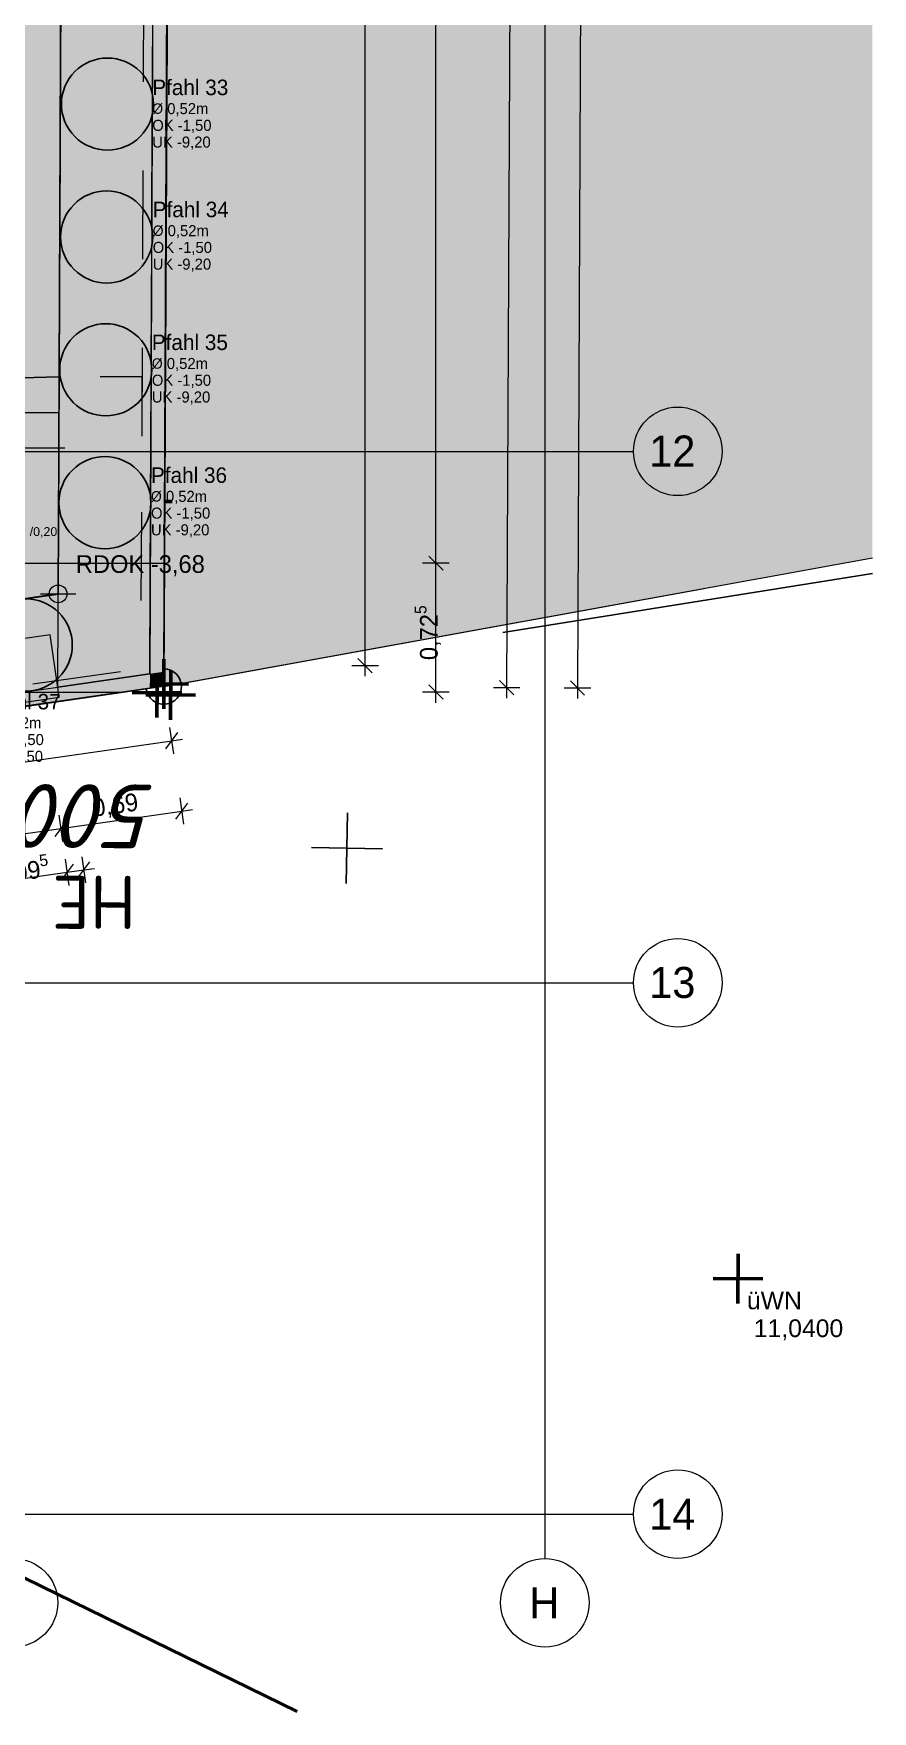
# Model space of a CAD drawing. Header units: metres. Extents: x -14 to 130, y -38 to 4.
# Drawn here: x 18.11 to 22.85, y -37.11 to -27.64 of the extents above; entities that cross this region are included whole.
import ezdxf

# ---------------------------------------------------------------- set-up
doc = ezdxf.new("R2010")
doc.units = ezdxf.units.M
doc.header["$MEASUREMENT"] = 0
for name, pattern in [('Grenzlinie', [0.008, 0.003, -0.005]), ('Schnittlinie', [0.006, 0.003, -0.0015, 0, -0.0015]), ('Strichliert_1_-1', [2, 1, -1]), ('Untersicht', [0.001, 0.0005, -0.0005])]:
    doc.linetypes.add(name, pattern=pattern)
for name, color, linetype in [('-1._KG PP_3_110 Wand Aussen', 7, 'Continuous'), ('-1._KG PP_3_111 Bohrpfahl - ReGeBe', 7, 'Continuous'), ('-1._KG PP_3_111 Wand Aussen - Bohrpfahlwand 80', 7, 'Continuous'), ('-1._KG PP_3_210 Decke', 7, 'Continuous'), ('-1._KG PP_3_250 Träger Unterzug', 7, 'Continuous'), ('-1._KG PP_3_270 Deckendurchbruchsymbol', 7, 'Continuous'), ('-1._KG PP_3_725 Nachbarbebauung', 7, 'Continuous'), ('-1._KG PP_3_851 Marker Schnitt', 7, 'Continuous'), ('-1._KG PP_3_910 Allgemein Lageplan Höhen', 7, 'Continuous'), ('-1._KG PP_3_950 Polierplan Bemaßung', 7, 'Continuous'), ('-1._KG PP_3_Bauwerke_Mauer', 7, 'Continuous'), ('-1._KG PP_3_Bemaßen_Sperrmaß 2D', 7, 'Continuous'), ('-1._KG PP_3_Gelände_Beschriftung Gelände', 7, 'Continuous'), ('-1._KG PP_3_Gelände_Geländepunkt', 7, 'Continuous'), ('-1._KG PP_3_Kataster Grenzen_Grundstücksgrenze', 7, 'Continuous'), ('-1._KG PP_3_Kataster Grenzpunkte_Grenzpunkt (GP) Hausecke', 7, 'Continuous'), ('-1._KG PP_3_Kataster Grenzpunkte_Grenzpunkt (GP) Hausecke_Kennzeichen', 7, 'Continuous'), ('-1._KG PP_3_Kataster Grenzpunkte_Grenzpunkt (GP) Hausecke_Punktnummer', 7, 'Continuous'), ('-1._KG PP_3_Layout_Hektarmarke', 7, 'Continuous'), ('-1._KG PP_3_Neubau_840 Baulinien', 7, 'Continuous'), ('-1._KG PP_3_Straßenverkehr_Situationslinie', 7, 'Continuous')]:
    doc.layers.add(name, color=color, linetype=linetype)
doc.styles.add('ERSTELLTER_STIL_1', font='arial.ttf')
doc.styles.add('ERSTELLTER_STIL_2', font='isocpeur.ttf')
doc.styles.add('ERSTELLTER_STIL_3', font='isocpeur.ttf')
doc.styles.add('ERSTELLTER_STIL_5', font='')
doc.styles.get('ERSTELLTER_STIL_5').set_extended_font_data('Eurostile')
doc.linetypes.add('GAS', pattern='A,0,[1,415_260415_PP_VA_1_2 -1 KG1.Shx,S=0.186508,R=0,X=0,Y=0],-26.5,0', length=26.5)
doc.linetypes.add('Grenze Grundstück', pattern='A,0,[2,415_260415_PP_VA_1_2 -1 KG1.Shx,S=0.00031746,R=0,X=0,Y=0],-0.04,0', length=0.04)

msp = doc.modelspace()

# ---------------------------------------------------------------- hatches: boundary and pattern name
at = {"layer": '-1._KG PP_3_111 Bohrpfahl - ReGeBe', "linetype": 'Continuous', "lineweight": 13, "true_color": 0x3f7f02}
for points in [[(18.2711, -28.0396, 0.414214), (18.5311, -28.2996, 0.414214), (18.7911, -28.0396, 0.414214), (18.5311, -27.7796, 0.414214)], [(18.2663, -28.7896, 0.414214), (18.5263, -29.0496, 0.414214), (18.7863, -28.7896, 0.414214), (18.5263, -28.5296, 0.414214)], [(18.2614, -29.5395, 0.414214), (18.5214, -29.7995, 0.414214), (18.7814, -29.5395, 0.414214), (18.5214, -29.2795, 0.414214)], [(18.2566, -30.2895, 0.414214), (18.5166, -30.5495, 0.414214), (18.7766, -30.2895, 0.414214), (18.5166, -30.0295, 0.414214)], [(17.8121, -31.0933, 0.414214), (18.0721, -31.3533, 0.414214), (18.3321, -31.0933, 0.414214), (18.0721, -30.8333, 0.035713), (18.0351, -30.836, 0.372983)]]:
    msp.add_hatch(color=76, dxfattribs=at).paths.add_polyline_path(points)
at = {"layer": '-1._KG PP_3_111 Wand Aussen - Bohrpfahlwand 80', "linetype": 'Continuous', "lineweight": 13, "true_color": 0x3f7f02}
for points in [[(18.09, -21.9857), (18.0558, -29.9766), (18.2558, -29.9774), (18.29, -21.9868)], [(18.2558, -29.9774), (18.7758, -29.9797), (18.7776, -29.5688), (18.7725, -29.6068), (18.7466, -29.6695), (18.7053, -29.7234), (18.6514, -29.7647), (18.5887, -29.7907), (18.5214, -29.7995), (18.4541, -29.7907), (18.3914, -29.7647), (18.3376, -29.7234), (18.2962, -29.6695), (18.2703, -29.6068), (18.2614, -29.5395), (18.2703, -29.4723), (18.2962, -29.4095), (18.3376, -29.3557), (18.3914, -29.3144), (18.4541, -29.2884), (18.5214, -29.2795), (18.5887, -29.2884), (18.6514, -29.3144), (18.7053, -29.3557), (18.7466, -29.4095), (18.7725, -29.4723), (18.7778, -29.5121), (18.7807, -28.8316), (18.7774, -28.8569), (18.7514, -28.9196), (18.7101, -28.9734), (18.6563, -29.0147), (18.5935, -29.0407), (18.5263, -29.0496), (18.459, -29.0407), (18.3963, -29.0147), (18.3424, -28.9734), (18.3011, -28.9196), (18.2751, -28.8569), (18.2663, -28.7896), (18.2751, -28.7223), (18.3011, -28.6596), (18.3424, -28.6057), (18.3963, -28.5644), (18.459, -28.5384), (18.5263, -28.5296), (18.5935, -28.5384), (18.6563, -28.5644), (18.7101, -28.6057), (18.7514, -28.6596), (18.7774, -28.7223), (18.7811, -28.7501), (18.7839, -28.0945), (18.7822, -28.1069), (18.7563, -28.1696), (18.7149, -28.2234), (18.6611, -28.2647), (18.5984, -28.2907), (18.5311, -28.2996), (18.4638, -28.2907), (18.4011, -28.2647), (18.3472, -28.2234), (18.3059, -28.1696), (18.28, -28.1069), (18.2711, -28.0396), (18.28, -27.9723), (18.3059, -27.9096), (18.3472, -27.8557), (18.4011, -27.8144), (18.4638, -27.7884), (18.5311, -27.7796), (18.5984, -27.7884), (18.6611, -27.8144), (18.7149, -27.8557), (18.7563, -27.9096), (18.7822, -27.9723), (18.7843, -27.9882), (18.787, -27.357), (18.7611, -27.4196), (18.7198, -27.4734), (18.6659, -27.5148), (18.6032, -27.5407), (18.5359, -27.5496), (18.4686, -27.5407), (18.4059, -27.5148), (18.3521, -27.4734), (18.3108, -27.4196), (18.2848, -27.3569), (18.2759, -27.2896), (18.2848, -27.2223), (18.3108, -27.1596), (18.3521, -27.1057), (18.4059, -27.0644), (18.4686, -27.0385), (18.5359, -27.0296), (18.6032, -27.0385), (18.6659, -27.0644), (18.7198, -27.1057), (18.7611, -27.1596), (18.7871, -27.2223), (18.7876, -27.2262), (18.7902, -26.611), (18.766, -26.6696), (18.7246, -26.7235), (18.6708, -26.7648), (18.6081, -26.7907), (18.5408, -26.7996), (18.4735, -26.7907), (18.4108, -26.7648), (18.3569, -26.7235), (18.3156, -26.6696), (18.2896, -26.6069), (18.2808, -26.5396), (18.2896, -26.4723), (18.3156, -26.4096), (18.3569, -26.3558), (18.4108, -26.3144), (18.4735, -26.2885), (18.5408, -26.2796), (18.6081, -26.2885), (18.6708, -26.3144), (18.7246, -26.3558), (18.766, -26.4096), (18.7908, -26.4697), (18.7934, -25.865), (18.7708, -25.9196), (18.7295, -25.9735), (18.6756, -26.0148), (18.6129, -26.0408), (18.5456, -26.0496), (18.4783, -26.0408), (18.4156, -26.0148), (18.3618, -25.9735), (18.3205, -25.9196), (18.2945, -25.8569), (18.2856, -25.7896), (18.2945, -25.7223), (18.3205, -25.6596), (18.3618, -25.6058), (18.4156, -25.5645), (18.4783, -25.5385), (18.5456, -25.5296), (18.6129, -25.5385), (18.6756, -25.5645), (18.7295, -25.6058), (18.7708, -25.6596), (18.7941, -25.7158), (18.7966, -25.119), (18.7756, -25.1696), (18.7343, -25.2235), (18.6805, -25.2648), (18.6178, -25.2908), (18.5505, -25.2996), (18.4832, -25.2908), (18.4205, -25.2648), (18.3666, -25.2235), (18.3253, -25.1696), (18.2993, -25.1069), (18.2905, -25.0396), (18.2993, -24.9723), (18.3253, -24.9096), (18.3666, -24.8558), (18.4205, -24.8145), (18.4832, -24.7885), (18.5505, -24.7796), (18.6178, -24.7885), (18.6805, -24.8145), (18.7343, -24.8558), (18.7756, -24.9096), (18.7973, -24.9619), (18.7998, -24.373), (18.7805, -24.4197), (18.7392, -24.4735), (18.6853, -24.5148), (18.6226, -24.5408), (18.5553, -24.5497), (18.488, -24.5408), (18.4253, -24.5148), (18.3715, -24.4735), (18.3302, -24.4197), (18.3042, -24.3569), (18.2953, -24.2897), (18.3042, -24.2224), (18.3302, -24.1597), (18.3715, -24.1058), (18.4253, -24.0645), (18.488, -24.0385), (18.5553, -24.0297), (18.6226, -24.0385), (18.6853, -24.0645), (18.7392, -24.1058), (18.7805, -24.1597), (18.8005, -24.208), (18.803, -23.627), (18.7853, -23.6697), (18.744, -23.7235), (18.6902, -23.7648), (18.6275, -23.7908), (18.5602, -23.7997), (18.4929, -23.7908), (18.4302, -23.7648), (18.3763, -23.7235), (18.335, -23.6697), (18.309, -23.607), (18.3002, -23.5397), (18.309, -23.4724), (18.335, -23.4097), (18.3763, -23.3558), (18.4302, -23.3145), (18.4929, -23.2885), (18.5602, -23.2797), (18.6275, -23.2885), (18.6902, -23.3145), (18.744, -23.3558), (18.7853, -23.4097), (18.8038, -23.4542), (18.8062, -22.881), (18.7902, -22.9197), (18.7489, -22.9735), (18.695, -23.0149), (18.6323, -23.0408), (18.565, -23.0497), (18.4977, -23.0408), (18.435, -23.0149), (18.3812, -22.9735), (18.3398, -22.9197), (18.3139, -22.857), (18.305, -22.7897), (18.3139, -22.7224), (18.3398, -22.6597), (18.3812, -22.6058), (18.435, -22.5645), (18.4977, -22.5385), (18.565, -22.5297), (18.6323, -22.5385), (18.695, -22.5645), (18.7489, -22.6058), (18.7902, -22.6597), (18.807, -22.7003), (18.8094, -22.135), (18.795, -22.1697), (18.7537, -22.2236), (18.6999, -22.2649), (18.6371, -22.2908), (18.5699, -22.2997), (18.5026, -22.2908), (18.4399, -22.2649), (18.386, -22.2236), (18.3447, -22.1697), (18.3187, -22.107), (18.3099, -22.0397), (18.3168, -21.9869), (18.29, -21.9868)], [(18.2531, -30.6026), (18.2558, -29.9774), (18.0558, -29.9766), (18.053, -30.6314)], [(18.2523, -30.8048), (18.7726, -30.73), (18.7744, -30.306), (18.7677, -30.3568), (18.7417, -30.4195), (18.7004, -30.4734), (18.6466, -30.5147), (18.5839, -30.5407), (18.5166, -30.5495), (18.4493, -30.5407), (18.3866, -30.5147), (18.3327, -30.4734), (18.2914, -30.4195), (18.2654, -30.3568), (18.2566, -30.2895), (18.2654, -30.2222), (18.2914, -30.1595), (18.3327, -30.1057), (18.3866, -30.0644), (18.4493, -30.0384), (18.5166, -30.0295), (18.5839, -30.0384), (18.6466, -30.0644), (18.7004, -30.1057), (18.7417, -30.1595), (18.7677, -30.2222), (18.7745, -30.2741), (18.7758, -29.9797), (18.2558, -29.9774)], [(18.0521, -30.8335), (18.2523, -30.8048), (18.053, -30.6314)], [(18.053, -30.6314), (18.2523, -30.8048), (18.2531, -30.6026)], [(18.2523, -30.8048), (18.7703, -31.2556), (18.7726, -30.73)], [(17.9641, -30.8462), (17.9659, -30.8583), (18.0048, -30.8422), (18.0721, -30.8333), (18.1394, -30.8422), (18.2021, -30.8682), (18.2518, -30.9063), (18.2523, -30.8048)], [(18.25, -31.3304), (18.7703, -31.2556), (18.2523, -30.8048), (18.2518, -30.9063), (18.2559, -30.9095), (18.2973, -30.9633), (18.3232, -31.0261), (18.3321, -31.0933), (18.3232, -31.1606), (18.2973, -31.2233), (18.2559, -31.2772), (18.2502, -31.2816)], [(18.0721, -31.3533), (18.0364, -31.3486), (18.0381, -31.3609), (18.25, -31.3304), (18.2502, -31.2816), (18.2021, -31.3185), (18.1394, -31.3445)]]:
    msp.add_hatch(color=76, dxfattribs=at).paths.add_polyline_path(points)
at = {"layer": '-1._KG PP_3_111 Wand Aussen - Bohrpfahlwand 80', "linetype": 'Continuous', "lineweight": 13, "true_color": 0xaa6446}
for points in [[(18.7758, -29.9797), (18.8558, -29.98), (18.89, -21.99), (18.8233, -21.9896), (18.8299, -22.0397), (18.821, -22.107), (18.8094, -22.135), (18.807, -22.7003), (18.8161, -22.7224), (18.825, -22.7897), (18.8161, -22.857), (18.8062, -22.881), (18.8038, -23.4542), (18.8113, -23.4724), (18.8202, -23.5397), (18.8113, -23.607), (18.803, -23.627), (18.8005, -24.208), (18.8065, -24.2224), (18.8153, -24.2897), (18.8065, -24.3569), (18.7998, -24.373), (18.7973, -24.9619), (18.8016, -24.9723), (18.8105, -25.0396), (18.8016, -25.1069), (18.7966, -25.119), (18.7941, -25.7158), (18.7968, -25.7223), (18.8056, -25.7896), (18.7968, -25.8569), (18.7934, -25.865), (18.7908, -26.4697), (18.7919, -26.4723), (18.8008, -26.5396), (18.7919, -26.6069), (18.7902, -26.611), (18.7876, -27.2262), (18.7959, -27.2896), (18.7871, -27.3569), (18.7843, -27.9882), (18.7911, -28.0396), (18.7839, -28.0944), (18.7811, -28.7501), (18.7863, -28.7896), (18.7807, -28.8316), (18.7778, -29.5121), (18.7814, -29.5395), (18.7776, -29.5688)], [(18.7744, -30.306), (18.7703, -31.2556), (18.8504, -31.2441), (18.8558, -29.98), (18.7758, -29.9797), (18.7745, -30.2741), (18.7766, -30.2895)], [(18.7703, -31.2556), (18.0381, -31.3609), (18.0495, -31.4401), (18.77, -31.3365)], [(18.7703, -31.2556), (18.77, -31.3365), (18.85, -31.325)], [(18.8504, -31.2441), (18.7703, -31.2556), (18.85, -31.325)]]:
    msp.add_hatch(color=25, dxfattribs=at).paths.add_polyline_path(points)
at = {"layer": '-1._KG PP_3_725 Nachbarbebauung', "linetype": 'Continuous', "lineweight": 0, "true_color": 0x1f1f1f}
msp.add_hatch(color=250, dxfattribs=at).paths.add_polyline_path([(18.9035, -19.5703), (18.8486, -31.3281), (22.8486, -30.6006), (22.8486, -17.2095), (18.9154, -17.7942)])

# ---------------------------------------------------------------- linework, layer by layer
at = {"layer": '-1._KG PP_3_110 Wand Aussen', "color": 7, "linetype": 'Schnittlinie', "lineweight": 13, "ltscale": 1000}
for p, q in [((18.053, -30.6314), (18.853, -30.6314)), ((18.053, -31.3588), (18.6152, -31.3588))]:
    msp.add_line(p, q, dxfattribs=at)
at = {"layer": '-1._KG PP_3_110 Wand Aussen', "color": 8, "linetype": 'Untersicht', "lineweight": 13, "ltscale": 1000, "flags": 128}
for points in [[(18.2077, -31.0363), (13.9632, -31.6462)], [(18.2504, -31.3332), (18.2077, -31.0363)], [(18.2511, -31.3382), (18.2504, -31.3332)], [(18.2518, -31.3431), (18.2511, -31.3382)], [(18.2525, -31.3481), (18.2518, -31.3431)], [(18.2532, -31.353), (18.2525, -31.3481)], [(18.2575, -31.3827), (18.2532, -31.353)], [(14.0137, -31.9976), (18.2582, -31.3877)], [(18.2582, -31.3877), (18.2575, -31.3827)]]:
    msp.add_lwpolyline(points, dxfattribs=at)
at = {"layer": '-1._KG PP_3_111 Bohrpfahl - ReGeBe', "color": 7, "linetype": 'Continuous', "lineweight": 25, "ltscale": 1000, "flags": 128}
for points in [[(18.2711, -28.0396, 0.414214), (18.5311, -28.2996, 0.414214), (18.7911, -28.0396, 0.414214), (18.5311, -27.7796, 0.414214)], [(18.2663, -28.7896, 0.414214), (18.5263, -29.0496, 0.414214), (18.7863, -28.7896, 0.414214), (18.5263, -28.5296, 0.414214)], [(18.2614, -29.5395, 0.414214), (18.5214, -29.7995, 0.414214), (18.7814, -29.5395, 0.414214), (18.5214, -29.2795, 0.414214)], [(18.2566, -30.2895, 0.414214), (18.5166, -30.5495, 0.414214), (18.7766, -30.2895, 0.414214), (18.5166, -30.0295, 0.414214)], [(17.8121, -31.0933, 0.414214), (18.0721, -31.3533, 0.414214), (18.3321, -31.0933, 0.414214), (18.0721, -30.8333, 0.035713), (18.0351, -30.836, 0.372983)]]:
    msp.add_lwpolyline(points, format="xyb", close=True, dxfattribs=at)
at = {"layer": '-1._KG PP_3_111 Wand Aussen - Bohrpfahlwand 80', "color": 7, "linetype": 'Continuous', "lineweight": 18, "ltscale": 1000}
for p, q in [((18.29, -21.9868), (18.2558, -29.9774)), ((18.2558, -29.9774), (18.2531, -30.6026)), ((18.2523, -30.8048), (18.2531, -30.6026)), ((18.2523, -30.8048), (18.2531, -30.6026)), ((18.2523, -30.8048), (17.9641, -30.8462))]:
    msp.add_line(p, q, dxfattribs=at)
at = {"layer": '-1._KG PP_3_111 Wand Aussen - Bohrpfahlwand 80', "color": 7, "linetype": 'Continuous', "lineweight": 13, "ltscale": 1000}
for p, q in [((18.7843, -27.9882), (18.787, -27.357)), ((18.7811, -28.7501), (18.7839, -28.0945)), ((18.7778, -29.5121), (18.7807, -28.8316)), ((18.7758, -29.9797), (18.7776, -29.5688)), ((18.7745, -30.2741), (18.7758, -29.9797)), ((18.7726, -30.73), (18.7744, -30.306)), ((18.7703, -31.2556), (18.7726, -30.73)), ((18.7703, -31.2556), (18.7726, -30.73)), ((18.25, -31.3304), (18.7703, -31.2556)), ((18.0381, -31.3609), (18.25, -31.3304))]:
    msp.add_line(p, q, dxfattribs=at)
at = {"layer": '-1._KG PP_3_111 Wand Aussen - Bohrpfahlwand 80', "color": 7, "linetype": 'Continuous', "lineweight": 13, "ltscale": 1000, "flags": 128}
for points in [[(18.8558, -29.98), (18.89, -21.99)], [(18.8504, -31.2441), (18.8558, -29.98)], [(18.85, -31.325), (18.8504, -31.2441)], [(18.0495, -31.4401), (18.85, -31.325)]]:
    msp.add_lwpolyline(points, dxfattribs=at)
at = {"layer": '-1._KG PP_3_210 Decke', "color": 7, "linetype": 'Untersicht', "lineweight": 13, "ltscale": 1000, "true_color": 0xf4f4f4, "flags": 128}
msp.add_lwpolyline([(5.305, -21.495), (0.1844, -21.495), (0.1967, -31.38), (9.535, -31.38), (9.535, -30.88), (12.385, -30.88), (12.385, -29.98), (18.7258, -29.98), (18.7621, -21.495), (12.465, -21.495), (12.465, -24.32), (13.0067, -24.32), (13.2326, -25.87), (9.875, -25.87), (7.875, -25.87), (7.875, -23.92), (5.305, -23.92)], close=True, dxfattribs=at)
at = {"layer": '-1._KG PP_3_210 Decke', "color": 8, "linetype": 'Continuous', "lineweight": 13, "ltscale": 1000, "flags": 128}
msp.add_lwpolyline([(18.29, -21.9868), (18.36, -21.9872), (18.3632, -21.495), (18.8132, -21.495), (18.81, -21.9896), (18.7703, -31.2556), (18.25, -31.3304)], close=True, dxfattribs=at)
at = {"layer": '-1._KG PP_3_210 Decke', "color": 8, "linetype": 'Untersicht', "lineweight": 13, "ltscale": 1000, "flags": 128}
msp.add_lwpolyline([(0.1962, -30.98), (0.1998, -33.8865), (18.7205, -31.2253), (18.7275, -29.58), (11.985, -29.58), (11.985, -30.48), (9.135, -30.48), (9.135, -30.98)], close=True, dxfattribs=at)
at = {"layer": '-1._KG PP_3_250 Träger Unterzug', "color": 76, "linetype": 'GAS', "lineweight": 13, "ltscale": 1000, "true_color": 0x3f7f02}
msp.add_line((0.6648, -29.78), (18.2562, -29.78), dxfattribs=at)
at = {"layer": '-1._KG PP_3_250 Träger Unterzug', "color": 76, "linetype": 'Untersicht', "lineweight": 13, "ltscale": 1000, "true_color": 0x3f7f02, "flags": 128}
for points in [[(12.385, -29.58), (18.2562, -29.58)], [(18.2562, -29.58), (18.2562, -29.98)], [(12.385, -29.98), (18.2562, -29.98)]]:
    msp.add_lwpolyline(points, dxfattribs=at)
at = {"layer": '-1._KG PP_3_725 Nachbarbebauung', "color": 8, "linetype": 'Continuous', "lineweight": 13, "ltscale": 1000, "flags": 128}
msp.add_lwpolyline([(22.8486, -17.2095), (18.9154, -17.7942), (18.9035, -19.5703), (18.8486, -31.3281), (22.8486, -30.6006)], dxfattribs=at)
at = {"layer": '-1._KG PP_3_851 Marker Schnitt', "color": 112, "linetype": 'Strichliert_1_-1', "lineweight": 13, "ltscale": 1000, "true_color": 0x00cd60}
msp.add_line((18.7497, -31.3426), (17.8249, -31.4781), dxfattribs=at)
at = {"layer": '-1._KG PP_3_910 Allgemein Lageplan Höhen', "color": 7, "linetype": 'Continuous', "lineweight": 13, "ltscale": 1000}
for p, q in [((22.0901, -34.7204), (22.0901, -34.6204)), ((22.0401, -34.6704), (22.1401, -34.6704))]:
    msp.add_line(p, q, dxfattribs=at)
at = {"layer": '-1._KG PP_3_Bauwerke_Mauer', "color": 7, "linetype": 'Continuous', "lineweight": 13, "ltscale": 1000, "true_color": 0xefefef, "flags": 128}
msp.add_lwpolyline([(18.6387, -31.3588), (18.6387, -31.3582)], dxfattribs=at)
at = {"layer": '-1._KG PP_3_Bemaßen_Sperrmaß 2D', "color": 5, "linetype": 'GAS', "lineweight": 0, "ltscale": 1000}
for p, q in [((21, 3), (21, -36)), ((-1.5, -30), (21, -30)), ((21, -30), (21.5, -30)), ((-1.5, -33), (21, -33)), ((21, -33), (21.5, -33)), ((-1.5, -36), (21, -36)), ((21, -36), (21, -36.25)), ((21, -36), (21.5, -36))]:
    msp.add_line(p, q, dxfattribs=at)
at = {"layer": '-1._KG PP_3_Bemaßen_Sperrmaß 2D', "color": 5, "linetype": 'Continuous', "lineweight": 0, "ltscale": 1000}
for centre in [(21.75, -30), (21.75, -33), (21.75, -36), (18, -36.5), (21, -36.5)]:
    msp.add_circle(centre, 0.25, dxfattribs=at)
at = {"layer": '-1._KG PP_3_Bemaßen_Sperrmaß 2D', "color": 5, "linetype": 'GAS', "lineweight": 0, "ltscale": 1000}
for p in [(21, -30), (21, -30), (21, -33), (21, -33), (21, -36), (21, -36), (21, -36), (21, -36)]:
    msp.add_point(p, dxfattribs=at)
at = {"layer": '-1._KG PP_3_Gelände_Beschriftung Gelände', "color": 7, "linetype": 'Continuous', "lineweight": 18, "ltscale": 1000, "flags": 128}
for points in [[(18.3427, -12.685), (18.3414, -13.085), (18.335, -14.9971), (18.2935, -21.4527), (18.2558, -29.9774), (18.2523, -30.8048)], [(18.2523, -30.8048), (11.8826, -31.7205)], [(11.8829, -31.7221), (18.2522, -30.8064)], [(18.2522, -30.8064), (18.2523, -30.8048)]]:
    msp.add_lwpolyline(points, dxfattribs=at)
at = {"layer": '-1._KG PP_3_Gelände_Geländepunkt', "color": 7, "linetype": 'Continuous', "lineweight": 50, "ltscale": 1000}
for p, q in [((18.8533, -30.2836), (18.8953, -30.2838)), ((18.8497, -31.1728), (18.8484, -31.4528)), ((18.8877, -31.2357), (18.8864, -31.5157)), ((18.8112, -31.3335), (18.8104, -31.5029)), ((18.8487, -31.3128), (18.989, -31.3135)), ((18.671, -31.3623), (18.951, -31.3636)), ((18.7471, -31.3751), (19.0271, -31.3763)), ((22.0908, -34.5303), (22.0896, -34.8103)), ((21.9502, -34.6697), (22.2302, -34.671))]:
    msp.add_line(p, q, dxfattribs=at)
at = {"layer": '-1._KG PP_3_Kataster Grenzen_Grundstücksgrenze', "color": 8, "linetype": 'Continuous', "lineweight": 13, "ltscale": 1000}
for p, q in [((18.8491, -31.2281), (18.903, -19.6703)), ((18.7497, -31.3426), (6.2778, -33.1699))]:
    msp.add_line(p, q, dxfattribs=at)
at = {"layer": '-1._KG PP_3_Kataster Grenzen_Grundstücksgrenze', "color": 8, "linetype": 'Schnittlinie', "lineweight": 13, "ltscale": 1000}
msp.add_line((18.947, -31.3102), (22.8486, -30.6006), dxfattribs=at)
at = {"layer": '-1._KG PP_3_Kataster Grenzpunkte_Grenzpunkt (GP) Hausecke', "color": 7, "linetype": 'Continuous', "lineweight": 25, "ltscale": 1000}
msp.add_arc((18.8486, -31.3281), 0.1, 188.17527, 89.74573, dxfattribs=at)
at = {"layer": '-1._KG PP_3_Kataster Grenzpunkte_Grenzpunkt (GP) Hausecke_Kennzeichen', "color": 1, "linetype": 'Continuous', "lineweight": 13, "ltscale": 1000, "true_color": 0xfb0106}
for p, q in [((21.3231, -0.0116), (21.1841, -31.3354)), ((19.985, -31.21), (19.985, -21.365)), ((20.8283, -21.3736), (20.7841, -31.3336)), ((20.06, -31.21), (19.91, -31.21)), ((19.945, -31.17), (20.025, -31.25)), ((19.985, -31.27), (19.985, -31.21)), ((20.7091, -31.3332), (20.8591, -31.3339)), ((20.7443, -31.2934), (20.8239, -31.3738)), ((20.7841, -31.3336), (20.7838, -31.3936)), ((21.1091, -31.335), (21.2591, -31.3357)), ((21.1442, -31.2952), (21.2239, -31.3755)), ((21.1841, -31.3354), (21.1838, -31.3954)), ((0.1108, -34.3353), (18.8944, -31.6334)), ((18.8605, -31.6787), (18.9283, -31.5881)), ((18.9051, -31.7076), (18.8837, -31.5592)), ((18.8944, -31.6334), (18.9538, -31.6249))]:
    msp.add_line(p, q, dxfattribs=at)
at = {"layer": '-1._KG PP_3_Kataster Grenzpunkte_Grenzpunkt (GP) Hausecke_Kennzeichen', "color": 76, "linetype": 'Continuous', "lineweight": 13, "ltscale": 1000, "true_color": 0x3f7f02}
for p, q in [((20.385, -30.6314), (20.385, -12.685)), ((20.345, -30.5914), (20.425, -30.6714)), ((20.46, -30.6314), (20.31, -30.6314)), ((20.385, -31.3588), (20.385, -30.6314)), ((20.345, -31.3188), (20.425, -31.3988)), ((20.46, -31.3588), (20.31, -31.3588)), ((20.385, -31.4188), (20.385, -31.3588)), ((18.9176, -32.0758), (18.9854, -31.9852)), ((18.9622, -32.1047), (18.9408, -31.9563)), ((18.3022, -32.0834), (18.2344, -32.174)), ((18.2789, -32.203), (18.2576, -32.0545)), ((18.2683, -32.1287), (18.9515, -32.0305)), ((18.9515, -32.0305), (19.0109, -32.022)), ((1.0841, -34.5993), (18.2683, -32.1287)), ((18.4091, -32.4368), (18.3877, -32.2884)), ((14.1539, -32.9728), (18.3038, -32.3762)), ((18.3377, -32.3309), (18.2699, -32.4215)), ((18.3145, -32.4504), (18.2932, -32.3019)), ((18.3038, -32.3762), (18.3984, -32.3626)), ((18.3645, -32.4079), (18.4323, -32.3173)), ((18.3984, -32.3626), (18.4578, -32.3541))]:
    msp.add_line(p, q, dxfattribs=at)
at = {"layer": '-1._KG PP_3_Kataster Grenzpunkte_Grenzpunkt (GP) Hausecke_Kennzeichen', "color": 7, "linetype": 'Strichliert_1_-1', "lineweight": 13, "ltscale": 1000}
for p, q in [((0.6673, -29.9799), (18.2562, -29.58)), ((18.2562, -29.58), (11.5067, -29.7332))]:
    msp.add_line(p, q, dxfattribs=at)
at = {"layer": '-1._KG PP_3_Kataster Grenzpunkte_Grenzpunkt (GP) Hausecke_Kennzeichen', "color": 7, "linetype": 'Continuous', "lineweight": 13, "ltscale": 1000}
for p, q in [((18.2523, -30.9048), (18.2523, -30.7048)), ((18.1523, -30.8048), (18.3523, -30.8048))]:
    msp.add_line(p, q, dxfattribs=at)
msp.add_circle((18.2523, -30.8048), 0.05, dxfattribs=at)
at = {"layer": '-1._KG PP_3_Layout_Hektarmarke', "color": 7, "linetype": 'Continuous', "lineweight": 25, "ltscale": 1000}
for p, q in [((19.8789, -32.4397), (19.8862, -32.0398)), ((20.0825, -32.2434), (19.6826, -32.2361))]:
    msp.add_line(p, q, dxfattribs=at)
at = {"layer": '-1._KG PP_3_Neubau_840 Baulinien', "color": 76, "linetype": 'Grenze Grundstück', "lineweight": 13, "ltscale": 1000, "true_color": 0x3f7f02, "flags": 128}
msp.add_lwpolyline([(0, -0.0002), (18.985, -0.0012), (18.935, -15), (18.9, -21.365), (18.85, -31.325), (0.0665, -34.0269), (0.065, -21.365), (0.055, -15)], close=True, dxfattribs=at)
at = {"layer": '-1._KG PP_3_Neubau_840 Baulinien', "color": 1, "linetype": 'Grenzlinie', "lineweight": 25, "ltscale": 1000, "true_color": 0xfb0106, "flags": 128}
msp.add_lwpolyline([(0.1142, -37.1137), (0.0665, -34.0269), (18.8486, -31.3281), (22.8486, -30.6897)], dxfattribs=at)
at = {"layer": '-1._KG PP_3_Straßenverkehr_Situationslinie', "color": 7, "linetype": 'Continuous', "lineweight": 50, "ltscale": 1000}
msp.add_line((19.6018, -37.1137), (17.2745, -35.9751), dxfattribs=at)

# ---------------------------------------------------------------- texts
at = {"layer": '-1._KG PP_3_270 Deckendurchbruchsymbol', "color": 1, "linetype": 'Continuous', "lineweight": 0, "insert": (17.955, -30.4926), "char_height": 0.05, "attachment_point": 8, "style": 'ERSTELLTER_STIL_1'}
msp.add_mtext('\\A1;{\\pqc;\\pt0;\\fArial|b0|i0|c0|p0;\\W1.000000;RAR DD 0,20\\fArial|b0|i0|c0|p0;\\W1.000000;\\A1{\\H.66x;\\S^  ;}\\fArial|b0|i0|c0|p0;\\W1.000000; /0,20\\fArial|b0|i0|c0|p0;\\W1.000000;\\A1{\\H.66x;\\S^  ;}\\fArial|b0|i0|c0|p0;\\W1.000000;\\fArial|b0|i0|c0|p0;\\W1.000000;\\A1{\\H.66x;\\S^  ;}}', dxfattribs=at)
at = {"layer": '-1._KG PP_3_910 Allgemein Lageplan Höhen', "color": 7, "linetype": 'Continuous', "lineweight": 13, "char_height": 0.1, "attachment_point": 1, "style": 'ERSTELLTER_STIL_1'}
for s, insert in [('\\A1;{\\pql;\\fArial|b0|i0|c0|p0;\\W1.000000;üWN}', (22.1401, -34.7432)), ('\\A1;{\\pql;\\fArial|b0|i0|c0|p0;\\W1.000000; 11,0400}', (22.1401, -34.9004))]:
    msp.add_mtext(s, dxfattribs=dict(at, insert=insert))
at = {"layer": '-1._KG PP_3_950 Polierplan Bemaßung', "color": 7, "linetype": 'Continuous', "lineweight": 13, "insert": (18.3523, -30.7048), "char_height": 0.1, "width": 0.756226, "attachment_point": 7, "style": 'ERSTELLTER_STIL_5'}
msp.add_mtext('\\A1;{\\pql;\\fEurostile|b0|i0|c0|p0;\\W1.000000;RDOK -3,68}', dxfattribs=at)
at = {"layer": '-1._KG PP_3_950 Polierplan Bemaßung', "color": 76, "linetype": 'Continuous', "lineweight": 13, "true_color": 0x3f7f02, "insert": (18.4554, -32.0816), "char_height": 0.1, "width": 0.306373, "attachment_point": 7, "rotation": 8.18128, "style": 'ERSTELLTER_STIL_5'}
msp.add_mtext('\\A1;{\\pql;\\fEurostile|b0|i0|c0|p0;\\W1.000000;0,69}', dxfattribs=at)
at = {"layer": '-1._KG PP_3_Bemaßen_Sperrmaß 2D', "color": 5, "linetype": 'Continuous', "lineweight": 0, "char_height": 0.175, "attachment_point": 1, "style": 'ERSTELLTER_STIL_5'}
for s, insert in [('\\A1;{\\pql;\\pt0;\\fEurostile|b0|i0|c0|p0;\\W1.000000;12}', (21.589, -29.9107)), ('\\A1;{\\pql;\\pt0;\\fEurostile|b0|i0|c0|p0;\\W1.000000;13}', (21.589, -32.9107)), ('\\A1;{\\pql;\\pt0;\\fEurostile|b0|i0|c0|p0;\\W1.000000;14}', (21.589, -35.9125)), ('\\A1;{\\pql;\\pt0;\\fEurostile|b0|i0|c0|p0;\\W1.000000;H}', (20.9125, -36.4125))]:
    msp.add_mtext(s, dxfattribs=dict(at, insert=insert))
at = {"layer": '-1._KG PP_3_Kataster Grenzpunkte_Grenzpunkt (GP) Hausecke_Kennzeichen', "color": 7, "linetype": 'Continuous', "lineweight": 13, "char_height": 0.0875, "line_spacing_factor": 0.907049, "style": 'ERSTELLTER_STIL_5'}
for s, insert, attachment_point in [('\\A1;{\\pql;\\fEurostile|b0|i0|c0|p0;\\W1.000000;Pfahl 33\\P\\pql;\\fEurostile|b0|i0|c0|p0;\\H0.672269x;\\W1.000000;Ø\\fEurostile|b0|i0|c0|p0;\\H1.062500x;\\W1.000000; \\fEurostile|b0|i0|c0|p0;\\W1.000000;0,52\\fEurostile|b0|i0|c0|p0;\\W1.000000;m\\P\\pql;\\fEurostile|b0|i0|c0|p0;\\W1.000000;OK \\fEurostile|b0|i0|c0|p0;\\W1.000000;-1,50\\P\\pql;\\fEurostile|b0|i0|c0|p0;\\W1.000000;UK \\fEurostile|b0|i0|c0|p0;\\W1.000000;-9,20}', (18.7838, -28.0992), 4), ('\\A1;{\\pql;\\fEurostile|b0|i0|c0|p0;\\W1.000000;Pfahl 34\\P\\pql;\\fEurostile|b0|i0|c0|p0;\\H0.672269x;\\W1.000000;Ø\\fEurostile|b0|i0|c0|p0;\\H1.062500x;\\W1.000000; \\fEurostile|b0|i0|c0|p0;\\W1.000000;0,52\\fEurostile|b0|i0|c0|p0;\\W1.000000;m\\P\\pql;\\fEurostile|b0|i0|c0|p0;\\W1.000000;OK \\fEurostile|b0|i0|c0|p0;\\W1.000000;-1,50\\P\\pql;\\fEurostile|b0|i0|c0|p0;\\W1.000000;UK \\fEurostile|b0|i0|c0|p0;\\W1.000000;-9,20}', (18.7863, -28.7883), 4), ('\\A1;{\\pql;\\fEurostile|b0|i0|c0|p0;\\W1.000000;Pfahl 35\\P\\pql;\\fEurostile|b0|i0|c0|p0;\\H0.672269x;\\W1.000000;Ø\\fEurostile|b0|i0|c0|p0;\\H1.062500x;\\W1.000000; \\fEurostile|b0|i0|c0|p0;\\W1.000000;0,52\\fEurostile|b0|i0|c0|p0;\\W1.000000;m\\P\\pql;\\fEurostile|b0|i0|c0|p0;\\W1.000000;OK \\fEurostile|b0|i0|c0|p0;\\W1.000000;-1,50\\P\\pql;\\fEurostile|b0|i0|c0|p0;\\W1.000000;UK \\fEurostile|b0|i0|c0|p0;\\W1.000000;-9,20}', (18.7814, -29.5382), 4), ('\\A1;{\\pql;\\fEurostile|b0|i0|c0|p0;\\W1.000000;Pfahl 36\\P\\pql;\\fEurostile|b0|i0|c0|p0;\\H0.672269x;\\W1.000000;Ø\\fEurostile|b0|i0|c0|p0;\\H1.062500x;\\W1.000000; \\fEurostile|b0|i0|c0|p0;\\W1.000000;0,52\\fEurostile|b0|i0|c0|p0;\\W1.000000;m\\P\\pql;\\fEurostile|b0|i0|c0|p0;\\W1.000000;OK \\fEurostile|b0|i0|c0|p0;\\W1.000000;-1,50\\P\\pql;\\fEurostile|b0|i0|c0|p0;\\W1.000000;UK \\fEurostile|b0|i0|c0|p0;\\W1.000000;-9,20}', (18.7766, -30.2882), 4), ('\\A1;{\\pql;\\fEurostile|b0|i0|c0|p0;\\W1.000000;Pfahl 37\\P\\pql;\\fEurostile|b0|i0|c0|p0;\\H0.714286x;\\W1.000000;Ø \\fEurostile|b0|i0|c0|p0;\\W1.000000;0,52\\fEurostile|b0|i0|c0|p0;\\W1.000000;m\\P\\pql;\\fEurostile|b0|i0|c0|p0;\\W1.000000;OK \\fEurostile|b0|i0|c0|p0;\\W1.000000;-2,50\\P\\pql;\\fEurostile|b0|i0|c0|p0;\\W1.000000;UK \\fEurostile|b0|i0|c0|p0;\\W1.000000;-8,50}', (17.8374, -31.3689), 1)]:
    msp.add_mtext(s, dxfattribs=dict(at, insert=insert, attachment_point=attachment_point))
at = {"layer": '-1._KG PP_3_Kataster Grenzpunkte_Grenzpunkt (GP) Hausecke_Kennzeichen', "color": 76, "linetype": 'Continuous', "lineweight": 13, "true_color": 0x3f7f02, "char_height": 0.1, "attachment_point": 7, "style": 'ERSTELLTER_STIL_5'}
for s, insert, rotation in [('\\A1;{\\pql;\\fEurostile|b0|i0|c0|p0;\\W1.000000;0,72\\fEurostile|b0|i0|c0|p0;\\W1.000000;\\A1{\\H.66x;\\S5^  ;}}', (20.424, -31.1786), 90), ('\\A1;{\\pql;\\fEurostile|b0|i0|c0|p0;\\W1.000000;0,09\\fEurostile|b0|i0|c0|p0;\\W1.000000;\\A1{\\H.66x;\\S5^  ;}}', (17.9064, -32.4727), 8.18129)]:
    msp.add_mtext(s, dxfattribs=dict(at, insert=insert, rotation=rotation))
at = {"layer": '-1._KG PP_3_Kataster Grenzpunkte_Grenzpunkt (GP) Hausecke_Kennzeichen', "color": 7, "linetype": 'Continuous', "lineweight": 25, "insert": (18.6928, -32.3963), "char_height": 0.3, "attachment_point": 7, "rotation": 179.74028, "style": 'ERSTELLTER_STIL_3'}
msp.add_mtext('\\A1;{\\pql;\\fISOCPEUR|b0|i0|c0|p0;\\W1.000000;HE}', dxfattribs=at)
at = {"layer": '-1._KG PP_3_Kataster Grenzpunkte_Grenzpunkt (GP) Hausecke_Punktnummer', "color": 7, "linetype": 'Continuous', "lineweight": 25, "insert": (18.8169, -31.8813), "char_height": 0.36, "attachment_point": 7, "rotation": 179.74028, "style": 'ERSTELLTER_STIL_2'}
msp.add_mtext('\\A1;{\\pql;\\fISOCPEUR|b0|i1|c0|p0;\\W1.000000;50004}', dxfattribs=at)

doc.saveas('drawing.dxf')
